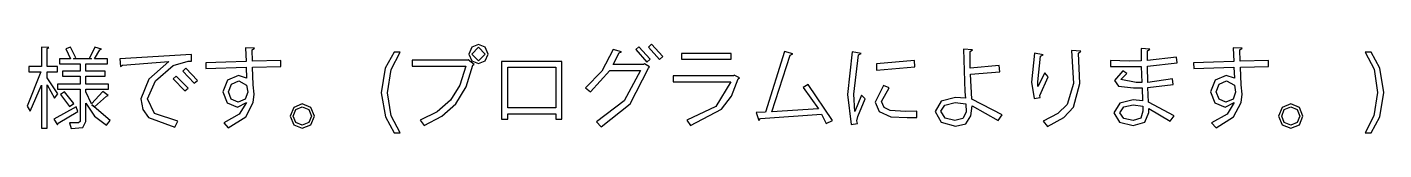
# Model space of a CAD drawing. Extents: x 11 to 192, y 10 to 277.
# Drawn here: x 65.44 to 109.26, y 138.39 to 141.24 of the extents above; entities that cross this region are included whole.
import ezdxf

# ---------------------------------------------------------------- set-up
doc = ezdxf.new("R2010")
doc.units = 0

msp = doc.modelspace()

# ---------------------------------------------------------------- linework, layer by layer
at = {"layer": '1'}
for p, q in [((66.136413, 141.136444), (65.904903, 141.152979)), ((65.904903, 141.152979), (65.904903, 140.528729)), ((66.08267, 141.103371), (66.136413, 141.136444)), ((66.08267, 140.528731), (66.08267, 141.103371)), ((66.843346, 141.144712), (66.690385, 141.090969)), ((67.012845, 140.801581), (66.843346, 141.144712)), ((67.628825, 141.15298), (67.451061, 140.797447)), ((67.8438, 141.0827), (67.628825, 141.15298)), ((72.779913, 141.115778), (72.490526, 141.128182)), ((72.490526, 141.128182), (72.507071, 140.685832)), ((72.705501, 141.057901), (72.779913, 141.115778)), ((79.797566, 141.147296), (79.704548, 140.925605)), ((80.014607, 141.235663), (79.797566, 141.147296)), ((79.799632, 140.925605), (80.014607, 141.144712)), ((80.233197, 141.145746), (80.014607, 141.235663)), ((80.014607, 141.144712), (80.229579, 140.925605)), ((80.324662, 140.925605), (80.233197, 141.145746)), ((85.191539, 141.161249), (85.09232, 141.070298)), ((85.563609, 140.760241), (85.191539, 141.161249)), ((85.600816, 141.243931), (85.501598, 141.152981)), ((85.501598, 141.152981), (85.865399, 140.756106)), ((85.968752, 140.842923), (85.600816, 141.243931)), ((101.692813, 141.086835), (101.411696, 141.10337)), ((101.411696, 141.10337), (101.415823, 140.71063)), ((104.682838, 141.115778), (104.393452, 141.128182)), ((104.393452, 141.128182), (104.409997, 140.685832)), ((104.608424, 141.057901), (104.682838, 141.115778)), ((66.843346, 140.776777), (66.487814, 140.776777)), ((66.487814, 140.776777), (66.487814, 140.611413)), ((66.690385, 141.090969), (66.843346, 140.776777)), ((66.93843, 140.776778), (67.012845, 140.801581)), ((67.513072, 140.776778), (66.93843, 140.776778)), ((67.451061, 140.797447), (67.513072, 140.776778)), ((67.616425, 140.776777), (67.78592, 141.057896)), ((68.029834, 140.776777), (67.616425, 140.776777)), ((67.78592, 141.057896), (67.8438, 141.0827)), ((68.029834, 140.611413), (68.029834, 140.776777)), ((70.741814, 140.909068), (68.430849, 140.772642)), ((68.430849, 140.772642), (68.451512, 140.524596)), ((68.513523, 140.570072), (70.018339, 140.685827)), ((70.018339, 140.685827), (69.371868, 140.114287)), ((70.158899, 140.553535), (70.638454, 140.698229)), ((70.638454, 140.698229), (70.745941, 140.694095)), ((70.745941, 140.694095), (70.741814, 140.909068)), ((71.849749, 140.665156), (71.208961, 140.648622)), ((72.507071, 140.685832), (71.849749, 140.665156)), ((72.713756, 140.694099), (72.705501, 141.057901)), ((73.63153, 140.714769), (72.713756, 140.694099)), ((73.63153, 140.520465), (73.63153, 140.714769)), ((77.291264, 140.987616), (77.004977, 140.469303)), ((77.190493, 140.433646), (77.481432, 140.987616)), ((77.481432, 140.987616), (77.291264, 140.987616)), ((79.663181, 140.7313), (77.868982, 140.7313)), ((77.868982, 140.7313), (77.869006, 140.536999)), ((79.679726, 140.739569), (79.663181, 140.7313)), ((79.869894, 140.594875), (79.679726, 140.739569)), ((79.704548, 140.925605), (79.796015, 140.709081)), ((79.704548, 140.925605), (79.704548, 140.925605)), ((79.796015, 140.709081), (80.014607, 140.619681)), ((80.014607, 140.710631), (79.799632, 140.925605)), ((80.229579, 140.925605), (80.014607, 140.710631)), ((80.014607, 140.710631), (80.014607, 140.710631)), ((80.014607, 140.619681), (80.233197, 140.709081)), ((80.233197, 140.709081), (80.324662, 140.925605)), ((80.759778, 140.685827), (80.759778, 138.825479)), ((82.711075, 140.685827), (80.759778, 140.685827)), ((82.711075, 138.829613), (82.711075, 140.685827)), ((84.36887, 141.074434), (83.993699, 140.37577)), ((84.633453, 141.00002), (84.36887, 141.074434)), ((84.36887, 140.590744), (84.554903, 140.962814)), ((84.554903, 140.962814), (84.633453, 141.00002)), ((85.09232, 141.070298), (85.456121, 140.66929)), ((85.456121, 140.66929), (85.563609, 140.760241)), ((85.865399, 140.756106), (85.968752, 140.842923)), ((88.177397, 140.946275), (86.573363, 140.946275)), ((86.573363, 140.946275), (86.573363, 140.760241)), ((86.573363, 140.760241), (88.177397, 140.760241)), ((88.177397, 140.760241), (88.177397, 140.946275)), ((89.893051, 141.004153), (89.285336, 139.056989)), ((89.492042, 139.065257), (90.083219, 140.888398)), ((90.165903, 140.929739), (89.893051, 141.004153)), ((90.083219, 140.888398), (90.165903, 140.929739)), ((92.079993, 140.995885), (91.931163, 139.623362)), ((92.373521, 140.942141), (92.079993, 140.995885)), ((92.133742, 139.63163), (92.282572, 140.896666)), ((92.282572, 140.896666), (92.373521, 140.942141)), ((94.093291, 140.714766), (92.865462, 140.607279)), ((94.109837, 140.516328), (94.093291, 140.714766)), ((95.971218, 141.06203), (95.677697, 141.078565)), ((95.677697, 141.078565), (95.727308, 139.71431)), ((95.896804, 141.004153), (95.971218, 141.06203)), ((95.896804, 140.470853), (95.896804, 141.004153)), ((97.972156, 140.950409), (97.877072, 140.020236)), ((98.253273, 140.9008), (97.972156, 140.950409)), ((98.075509, 140.032638), (98.170593, 140.855325)), ((98.170593, 140.855325), (98.253273, 140.9008)), ((99.16275, 141.037226), (99.228895, 139.978895)), ((99.468671, 141.020689), (99.16275, 141.037226)), ((99.39426, 140.958678), (99.468671, 141.020689)), ((99.439733, 139.983029), (99.39426, 140.958678)), ((101.027215, 140.702361), (100.427769, 140.714764)), ((100.427769, 140.714764), (100.427783, 140.528731)), ((101.415823, 140.71063), (101.027215, 140.702361)), ((101.618399, 141.028958), (101.692813, 141.086835)), ((101.618399, 140.7189), (101.618399, 141.028958)), ((102.552707, 140.826387), (101.618399, 140.7189)), ((102.577508, 140.644486), (102.552707, 140.826387)), ((103.75264, 140.665156), (103.111852, 140.648622)), ((104.409997, 140.685832), (103.75264, 140.665156)), ((104.616679, 140.694099), (104.608424, 141.057901)), ((105.534449, 140.714769), (104.616679, 140.694099)), ((105.534449, 140.520465), (105.534449, 140.714769)), ((108.64742, 140.987616), (108.936808, 140.43468)), ((108.841723, 140.987616), (108.64742, 140.987616)), ((109.122843, 140.474987), (108.841723, 140.987616)), ((65.884233, 140.350962), (65.437748, 139.247156)), ((65.904903, 140.528729), (65.495628, 140.528729)), ((65.495628, 140.528729), (65.495628, 140.350962)), ((65.495628, 140.350962), (65.884233, 140.350962)), ((66.417533, 140.528731), (66.08267, 140.528731)), ((66.08267, 140.350962), (66.417533, 140.350964)), ((66.08267, 140.160793), (66.08267, 140.350962)), ((66.417533, 140.350964), (66.417533, 140.528731)), ((66.487814, 140.611413), (67.149271, 140.611413)), ((67.149271, 140.371635), (66.578763, 140.371635)), ((66.578763, 140.371635), (66.578763, 140.214539)), ((67.149271, 140.611413), (67.149271, 140.371635)), ((67.331169, 140.371635), (67.331169, 140.611413)), ((67.331169, 140.611413), (68.029834, 140.611413)), ((67.955419, 140.371635), (67.331169, 140.371635)), ((67.955419, 140.214537), (67.955419, 140.371635)), ((68.451512, 140.524596), (68.513523, 140.570072)), ((69.585291, 140.060543), (70.158899, 140.553535)), ((70.253983, 140.218673), (70.158899, 140.131857)), ((70.638454, 139.830067), (70.253983, 140.218673)), ((70.559908, 140.466719), (70.464821, 140.379903)), ((70.464821, 140.379903), (70.832756, 139.991297)), ((70.940244, 140.078113), (70.559908, 140.466719)), ((71.208961, 140.648622), (71.213089, 140.462587)), ((71.213089, 140.462587), (72.511199, 140.503928)), ((72.263133, 140.235211), (71.906567, 140.083799)), ((72.523581, 140.148395), (72.263133, 140.235211)), ((72.511199, 140.503928), (72.523581, 140.148395)), ((72.717891, 140.508062), (73.63153, 140.520465)), ((72.738564, 139.933421), (72.717891, 140.508062)), ((77.004977, 140.469303), (76.87372, 139.681239)), ((77.076288, 139.681239), (77.190493, 140.433646)), ((77.869006, 140.536999), (79.605329, 140.536999)), ((79.605329, 140.536999), (79.413094, 139.922051)), ((79.615083, 139.866563), (79.836839, 140.570072)), ((79.836839, 140.570072), (79.869894, 140.594875)), ((80.958215, 139.193415), (80.958215, 140.499792)), ((80.958215, 140.499792), (82.508504, 140.499792)), ((82.508504, 140.499792), (82.508504, 139.193415)), ((83.993699, 140.37577), (83.475903, 139.838337)), ((83.632998, 139.714314), (84.257248, 140.400575)), ((84.257248, 140.400575), (85.249433, 140.400575)), ((85.348651, 140.590744), (84.36887, 140.590744)), ((85.249433, 140.400575), (84.721819, 139.416658)), ((84.912505, 139.325191), (85.501616, 140.470855)), ((85.381707, 140.607279), (85.348651, 140.590744)), ((85.542954, 140.512196), (85.381707, 140.607279)), ((85.501616, 140.470855), (85.542954, 140.512196)), ((88.247688, 140.226943), (86.300525, 140.226943)), ((86.300525, 140.226943), (86.300525, 140.03264)), ((88.276616, 140.243477), (88.247688, 140.226943)), ((88.441991, 140.156662), (88.276616, 140.243477)), ((92.865462, 140.607279), (92.869607, 140.412976)), ((92.869607, 140.412976), (94.109837, 140.516328)), ((96.831112, 140.561804), (95.896804, 140.470853)), ((95.900938, 140.280684), (96.851785, 140.359232)), ((95.946415, 139.4704), (95.900938, 140.280684)), ((96.851785, 140.359232), (96.831112, 140.561804)), ((98.302873, 140.317891), (98.083764, 139.88381)), ((98.414492, 140.193868), (98.302873, 140.317891)), ((100.427783, 140.528731), (101.031364, 140.524596)), ((100.820533, 140.384037), (100.555951, 140.073979)), ((100.758519, 140.107052), (100.952825, 140.297221)), ((100.952825, 140.297221), (100.820533, 140.384037)), ((101.031364, 140.524596), (101.419969, 140.528731)), ((101.419969, 140.528731), (101.436514, 140.007833)), ((101.618395, 140.536999), (102.577508, 140.644486)), ((101.630813, 140.016102), (101.618395, 140.536999)), ((103.111852, 140.648622), (103.115979, 140.462587)), ((103.115979, 140.462587), (104.414089, 140.503928)), ((104.166055, 140.235211), (103.809491, 140.083799)), ((104.426507, 140.148395), (104.166055, 140.235211)), ((104.414089, 140.503928), (104.426507, 140.148395)), ((104.620813, 140.508062), (105.534449, 140.520465)), ((104.641486, 139.933421), (104.620813, 140.508062)), ((108.936808, 140.43468), (109.052564, 139.689507)), ((109.255135, 139.689507), (109.122843, 140.474987)), ((65.536967, 139.085926), (65.904903, 139.929284)), ((65.904903, 139.929284), (65.904903, 138.540224)), ((66.429934, 139.64403), (66.08267, 140.160793)), ((66.08267, 138.540224), (66.08267, 139.933418)), ((66.08267, 139.933418), (66.322449, 139.503471)), ((67.149271, 139.962358), (66.417533, 139.962358)), ((66.417533, 139.962358), (66.417533, 139.801128)), ((66.417533, 139.801128), (67.149271, 139.801128)), ((66.578763, 140.214539), (67.149271, 140.214539)), ((67.149271, 140.214539), (67.149271, 139.962358)), ((67.149271, 139.801128), (67.149271, 138.759334)), ((67.331169, 139.962356), (67.331169, 140.214537)), ((67.331169, 140.214537), (67.955419, 140.214537)), ((68.067041, 139.962356), (67.331169, 139.962356)), ((67.331169, 139.710176), (67.331169, 139.801126)), ((67.331169, 139.801126), (68.067041, 139.801126)), ((68.067041, 139.801126), (68.067041, 139.962356)), ((69.371868, 140.114287), (69.112968, 139.486936)), ((69.327944, 139.486936), (69.585291, 140.060543)), ((70.158899, 140.131857), (70.530966, 139.74325)), ((70.530966, 139.74325), (70.638454, 139.830067)), ((70.832756, 139.991297), (70.940244, 140.078113)), ((71.906567, 140.083799), (71.754637, 139.706046)), ((71.936564, 139.706044), (72.03268, 139.961841)), ((72.03268, 139.961841), (72.271427, 140.065711)), ((72.271427, 140.065711), (72.52464, 139.923601)), ((72.52464, 139.923601), (72.560813, 139.697775)), ((72.771619, 139.635766), (72.738564, 139.933421)), ((79.413094, 139.922051), (79.106137, 139.437327)), ((79.28442, 139.326223), (79.615083, 139.866563)), ((83.475903, 139.838337), (83.632998, 139.714314)), ((86.300525, 140.03264), (88.165004, 140.03264)), ((88.165004, 140.03264), (87.676148, 139.240959)), ((88.184771, 139.571235), (88.404783, 140.131858)), ((88.404783, 140.131858), (88.441991, 140.156662)), ((90.66613, 139.949956), (90.496631, 139.854872)), ((90.496631, 139.854872), (91.000989, 139.16861)), ((91.44334, 138.784138), (90.66613, 139.949956)), ((93.092847, 139.916882), (92.828265, 139.375314)), ((93.034971, 139.400118), (93.27475, 139.838334)), ((93.27475, 139.838334), (93.092847, 139.916882)), ((97.877072, 140.020236), (97.959752, 139.49107)), ((98.083764, 139.88381), (98.075509, 140.032638)), ((98.141644, 139.594423), (98.414492, 140.193868)), ((99.228895, 139.978895), (99.029424, 139.307619)), ((99.234578, 139.219253), (99.439733, 139.983029)), ((100.555951, 140.073979), (100.684107, 139.892078)), ((100.684107, 139.892078), (101.171931, 139.834201)), ((101.25048, 140.007833), (100.758519, 140.107052)), ((101.171931, 139.834201), (101.448917, 139.838336)), ((101.436514, 140.007833), (101.25048, 140.007833)), ((101.448917, 139.838336), (101.457172, 139.420791)), ((102.424561, 140.127723), (101.630813, 140.016102)), ((101.630816, 139.846604), (102.445234, 139.945822)), ((101.655617, 139.375316), (101.630816, 139.846604)), ((102.445234, 139.945822), (102.424561, 140.127723)), ((103.809491, 140.083799), (103.657563, 139.706046)), ((103.839454, 139.706044), (103.93557, 139.961841)), ((103.93557, 139.961841), (104.174317, 140.065711)), ((104.174317, 140.065711), (104.427531, 139.923601)), ((104.427531, 139.923601), (104.463704, 139.697775)), ((104.674541, 139.635766), (104.641486, 139.933421)), ((66.322449, 139.503471), (66.429934, 139.64403)), ((66.644909, 139.706044), (66.512617, 139.623362)), ((66.512617, 139.623362), (66.806138, 139.234756)), ((66.942564, 139.32984), (66.644909, 139.706044)), ((67.513072, 139.32157), (67.331169, 139.710176)), ((67.331169, 138.759334), (67.331169, 139.342243)), ((67.331169, 139.342243), (67.617457, 138.925731)), ((67.881008, 139.718444), (67.513072, 139.32157)), ((67.616425, 139.226488), (67.996761, 139.573752)), ((68.054637, 139.590287), (67.881008, 139.718444)), ((67.996761, 139.573752), (68.054637, 139.590287)), ((69.112968, 139.486936), (69.171944, 139.147035)), ((69.553768, 139.012547), (69.327944, 139.486936)), ((71.754637, 139.706046), (71.897781, 139.353096)), ((71.897781, 139.353096), (72.23006, 139.214087)), ((72.031647, 139.469883), (71.936564, 139.706044)), ((72.250754, 139.379449), (72.031647, 139.469883)), ((72.23006, 139.214087), (72.519447, 139.362915)), ((72.480198, 139.478151), (72.250754, 139.379449)), ((72.250754, 139.379449), (72.250754, 139.379449)), ((72.519447, 139.362915), (72.288453, 138.994463)), ((72.560813, 139.697775), (72.480198, 139.478151)), ((72.495677, 138.907646), (72.742691, 139.362915)), ((72.742691, 139.362915), (72.771619, 139.635766)), ((76.87372, 139.681239), (77.006528, 138.901443)), ((77.193594, 138.943301), (77.076288, 139.681239)), ((79.106137, 139.437327), (78.679807, 139.067324)), ((84.721819, 139.416658), (83.831435, 138.742799)), ((87.863215, 139.150525), (88.184771, 139.571235)), ((91.931163, 139.623362), (92.051055, 138.655981)), ((92.166797, 139.073526), (92.133742, 139.63163)), ((92.381772, 139.606825), (92.166797, 139.073526)), ((92.261881, 138.912296), (92.50166, 139.482802)), ((92.50166, 139.482802), (92.381772, 139.606825)), ((92.828265, 139.375314), (92.951771, 139.076625)), ((93.114488, 139.211306), (93.034971, 139.400118)), ((94.957858, 139.408386), (94.768207, 139.073523)), ((95.41726, 139.532409), (94.957858, 139.408386)), ((95.078754, 139.283331), (95.408966, 139.362913)), ((95.408966, 139.362913), (95.752098, 139.321572)), ((95.743854, 139.507605), (95.41726, 139.532409)), ((95.727308, 139.71431), (95.743854, 139.507605)), ((96.930331, 138.970173), (95.946415, 139.4704)), ((97.959752, 139.49107), (98.154026, 139.524143)), ((98.154026, 139.524143), (98.141644, 139.594423)), ((100.732155, 139.34586), (100.539402, 139.036319)), ((101.163651, 139.453864), (100.732155, 139.34586)), ((101.457172, 139.420791), (101.163651, 139.453864)), ((102.482438, 138.9371), (101.655617, 139.375316)), ((103.657563, 139.706046), (103.800705, 139.353096)), ((103.800705, 139.353096), (104.132982, 139.214087)), ((103.93454, 139.469883), (103.839454, 139.706044)), ((104.153648, 139.379449), (103.93454, 139.469883)), ((104.132982, 139.214087), (104.422373, 139.362915)), ((104.38309, 139.478151), (104.153648, 139.379449)), ((104.153648, 139.379449), (104.153648, 139.379449)), ((104.422373, 139.362915), (104.191379, 138.994463)), ((104.463704, 139.697775), (104.38309, 139.478151)), ((104.398599, 138.907646), (104.645613, 139.362915)), ((104.645613, 139.362915), (104.674541, 139.635766)), ((109.052564, 139.689507), (108.935258, 138.941234)), ((109.124393, 138.905578), (109.255135, 139.689507)), ((65.437748, 139.247156), (65.536967, 139.085926)), ((67.025241, 139.222353), (66.301773, 138.833747)), ((66.438199, 138.697322), (67.070718, 139.081794)), ((66.806138, 139.234756), (66.942564, 139.32984)), ((67.070718, 139.081794), (67.025241, 139.222353)), ((67.529607, 139.292633), (67.529607, 139.296768)), ((67.529607, 139.296768), (67.616425, 139.226488)), ((68.120783, 138.788272), (67.529607, 139.292633)), ((67.617457, 138.925731), (67.996761, 138.639444)), ((69.171944, 139.147035), (69.361532, 138.882323)), ((70.303591, 138.767602), (69.553768, 139.012547)), ((72.288453, 138.994463), (71.78771, 138.709726)), ((71.932405, 138.548496), (72.495677, 138.907646)), ((74.045991, 139.209434), (73.930237, 138.928832)), ((73.930237, 138.928832), (74.045991, 138.651847)), ((74.033587, 138.928832), (74.117821, 139.137604)), ((74.117821, 138.725227), (74.033587, 138.928832)), ((74.322977, 139.325706), (74.045991, 139.209434)), ((74.117821, 139.137604), (74.322977, 139.222353)), ((74.605129, 139.207884), (74.322977, 139.325706)), ((74.322977, 139.325706), (74.322977, 139.325706)), ((74.322977, 139.222353), (74.531749, 139.137604)), ((74.531749, 139.137604), (74.616498, 138.928832)), ((74.616498, 138.928832), (74.533299, 138.726777)), ((74.603579, 138.651847), (74.719851, 138.928832)), ((74.719851, 138.928832), (74.605129, 139.207884)), ((77.006528, 138.901443), (77.291264, 138.391398)), ((77.481432, 138.391398), (77.193594, 138.943301)), ((78.679807, 139.067324), (78.129455, 138.796541)), ((78.257612, 138.631176), (78.835159, 138.923083)), ((78.835159, 138.923083), (79.28442, 139.326223)), ((82.508504, 139.193415), (80.958215, 139.193415)), ((80.958215, 138.825479), (80.958215, 139.00738)), ((80.958215, 139.00738), (82.508504, 139.00738)), ((82.508504, 139.00738), (82.508504, 138.829613)), ((83.97613, 138.585703), (84.912505, 139.325191)), ((87.676148, 139.240959), (86.747007, 138.796542)), ((86.862763, 138.631178), (87.863215, 139.150525)), ((89.285336, 139.056989), (88.98768, 139.044586)), ((88.98768, 139.044586), (89.06623, 138.792405)), ((89.119972, 138.850282), (91.096077, 138.990842)), ((91.000989, 139.16861), (89.492042, 139.065257)), ((91.096077, 138.990842), (91.244903, 138.693186)), ((92.237081, 138.780004), (92.261881, 138.912296)), ((92.951771, 139.076625), (93.332626, 138.90816)), ((93.311439, 139.114348), (93.114488, 139.211306)), ((93.80805, 139.073524), (93.311439, 139.114348)), ((93.332626, 138.90816), (93.857657, 138.879222)), ((94.171851, 139.085928), (93.80805, 139.073524)), ((94.167717, 138.887491), (94.171851, 139.085928)), ((94.768207, 139.073523), (94.959923, 138.735043)), ((94.950081, 139.085928), (95.078754, 139.283331)), ((95.089607, 138.859586), (94.950081, 139.085928)), ((95.760367, 139.061123), (95.65288, 138.848734)), ((95.752098, 139.321572), (95.752112, 139.321572)), ((95.752112, 139.321572), (95.760367, 139.061123)), ((95.759357, 138.684917), (95.917487, 138.932963)), ((95.917487, 138.932963), (95.954694, 139.259558)), ((95.954694, 139.259558), (96.802185, 138.78827)), ((96.802185, 138.78827), (96.930331, 138.970173)), ((98.730089, 139.010933), (98.253245, 138.763468)), ((99.029424, 139.307619), (98.730089, 139.010933)), ((98.914766, 138.886586), (99.234578, 139.219253)), ((100.539402, 139.036319), (100.716135, 138.730395)), ((100.725439, 139.036319), (100.859798, 139.228038)), ((100.853081, 138.850284), (100.725439, 139.036319)), ((100.859798, 139.228038), (101.155386, 139.292633)), ((101.155386, 139.292633), (101.46958, 139.247158)), ((101.473714, 139.085928), (101.4024, 138.862686)), ((101.46958, 139.247158), (101.473714, 139.085928)), ((101.537271, 138.734529), (101.663879, 139.044587)), ((101.663879, 139.044587), (101.659751, 139.176879)), ((101.659751, 139.176879), (102.358415, 138.763468)), ((102.358415, 138.763468), (102.482438, 138.9371)), ((104.191379, 138.994463), (103.690635, 138.709726)), ((103.835327, 138.548496), (104.398599, 138.907646)), ((105.968519, 139.209434), (105.852763, 138.928832)), ((105.852763, 138.928832), (105.968519, 138.651847)), ((105.956116, 138.928832), (106.040349, 139.137604)), ((106.040349, 138.725227), (105.956116, 138.928832)), ((106.245506, 139.325706), (105.968519, 139.209434)), ((106.040349, 139.137604), (106.245506, 139.222353)), ((106.527659, 139.207884), (106.245506, 139.325706)), ((106.245506, 139.325706), (106.245506, 139.325706)), ((106.245506, 139.222353), (106.454279, 139.137604)), ((106.454279, 139.137604), (106.539027, 138.928832)), ((106.539027, 138.928832), (106.455828, 138.726777)), ((106.526108, 138.651847), (106.642381, 138.928832)), ((106.642381, 138.928832), (106.527659, 139.207884)), ((108.935258, 138.941234), (108.64742, 138.391398)), ((108.841723, 138.391398), (109.124393, 138.905578)), ((65.904903, 138.540224), (66.08267, 138.540224)), ((66.301773, 138.833747), (66.413399, 138.647713)), ((66.413399, 138.647713), (66.438199, 138.697322)), ((67.09966, 138.709724), (66.806138, 138.709724)), ((66.806138, 138.709724), (66.859881, 138.531958)), ((66.859881, 138.531958), (67.241253, 138.56658)), ((67.149271, 138.759334), (67.09966, 138.709724)), ((67.241253, 138.56658), (67.331169, 138.759334)), ((67.996761, 138.639444), (68.120783, 138.788272)), ((69.361532, 138.882323), (70.208507, 138.569165)), ((70.208507, 138.569165), (70.303591, 138.767602)), ((71.78771, 138.709726), (71.932405, 138.548496)), ((74.045991, 138.651847), (74.322977, 138.536092)), ((74.322977, 138.639444), (74.117821, 138.725227)), ((74.533299, 138.726777), (74.322977, 138.639444)), ((74.322977, 138.536092), (74.603579, 138.651847)), ((74.322977, 138.639444), (74.322977, 138.639444)), ((78.129455, 138.796541), (78.257612, 138.631176)), ((80.759778, 138.825479), (80.958215, 138.825479)), ((82.508504, 138.829613), (82.711075, 138.829613)), ((83.831435, 138.742799), (83.97613, 138.585703)), ((86.747007, 138.796542), (86.862763, 138.631178)), ((89.06623, 138.792405), (89.119972, 138.850282)), ((91.244903, 138.693186), (91.44334, 138.784138)), ((92.051055, 138.655981), (92.253626, 138.693188)), ((92.253626, 138.693188), (92.237081, 138.780004)), ((93.857657, 138.879222), (94.167717, 138.887491)), ((94.959923, 138.735043), (95.421394, 138.610503)), ((95.396566, 138.788272), (95.089607, 138.859586)), ((95.65288, 138.848734), (95.396566, 138.788272)), ((95.421394, 138.610503), (95.759357, 138.684917)), ((98.253245, 138.763468), (98.393805, 138.598104)), ((98.393805, 138.598104), (98.914766, 138.886586)), ((100.716135, 138.730395), (101.159517, 138.622908)), ((101.163655, 138.788272), (100.853081, 138.850284)), ((101.159517, 138.622908), (101.537271, 138.734529)), ((101.4024, 138.862686), (101.163655, 138.788272)), ((103.690635, 138.709726), (103.835327, 138.548496)), ((105.968519, 138.651847), (106.245506, 138.536092)), ((106.245506, 138.639444), (106.040349, 138.725227)), ((106.455828, 138.726777), (106.245506, 138.639444)), ((106.245506, 138.536092), (106.526108, 138.651847)), ((106.245506, 138.639444), (106.245506, 138.639444)), ((77.291264, 138.391398), (77.481432, 138.391398)), ((108.64742, 138.391398), (108.841723, 138.391398))]:
    msp.add_line(p, q, dxfattribs=at)

doc.saveas('drawing.dxf')
